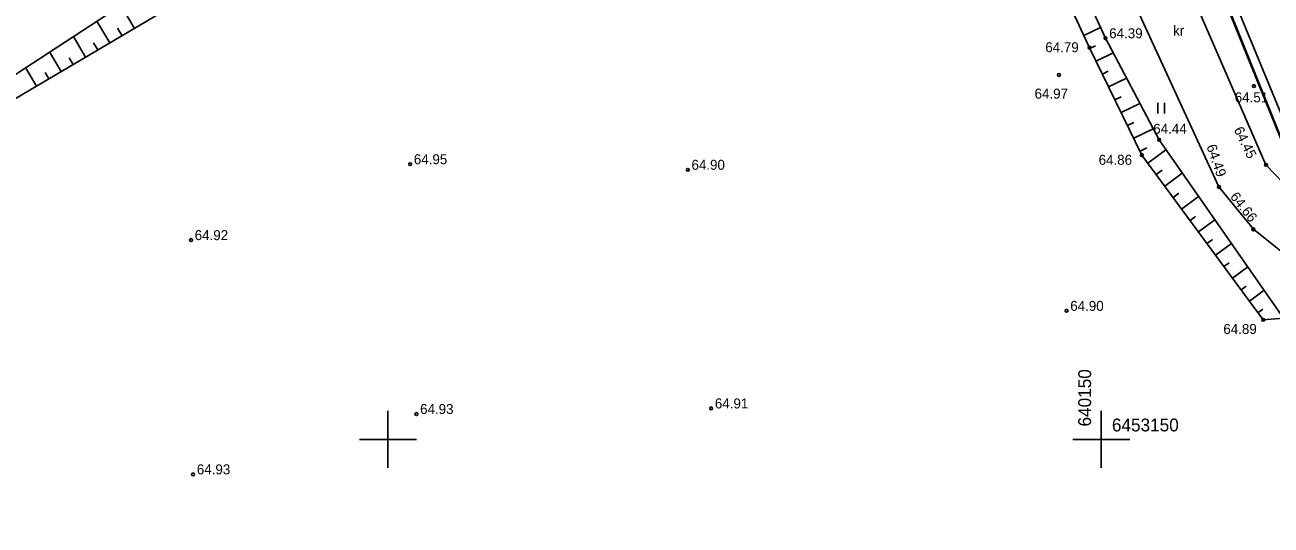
# Model space of a CAD drawing. Extents: x 638903 to 640568, y 6452566 to 6454091.
# Drawn here: x 640074.6 to 640161.9, y 6453144 to 6453179.1 of the extents above; entities that cross this region are included whole.
import ezdxf

# ---------------------------------------------------------------- set-up
doc = ezdxf.new("R2010")
doc.units = 0
for name, color, linetype in [('AED', 7, 'Continuous'), ('HALJASTUS', 7, 'Continuous'), ('KORGUS-EH2000', 7, 'Continuous'), ('MOOTPIIR', 7, 'Continuous'), ('PIIR', 7, 'Continuous'), ('RELJEEF', 7, 'Continuous'), ('TEE', 7, 'Continuous'), ('VORK', 7, 'Continuous')]:
    doc.layers.add(name, color=color, linetype=linetype)

msp = doc.modelspace()

# ---------------------------------------------------------------- linework, layer by layer
at = {"layer": 'AED'}
msp.add_lwpolyline([(640177.15, 6453163.18), (640171.12, 6453164.01), (640168.27, 6453165.28), (640165.66, 6453166.64), (640163.57, 6453168.63), (640153.74, 6453192.91), (640164.52, 6453193.86)], dxfattribs=at)
at = {"layer": 'HALJASTUS'}
for p, q in [((640153.972, 6453173.601), (640153.972, 6453172.839)), ((640154.428, 6453173.601), (640154.428, 6453172.839))]:
    msp.add_line(p, q, dxfattribs=at)
at = {"layer": 'KORGUS-EH2000'}
for centre in [(640150.297, 6453178.117), (640149.177, 6453177.463), (640147.037, 6453175.55), (640160.706, 6453174.771), (640154.065, 6453170.999), (640152.849, 6453169.933), (640101.561, 6453169.29), (640121.025, 6453168.896), (640161.552, 6453169.246), (640158.251, 6453167.697), (640160.668, 6453164.726), (640086.203, 6453163.972), (640147.574, 6453159.014), (640161.351, 6453158.381), (640122.659, 6453152.172), (640101.996, 6453151.775), (640086.346, 6453147.55)]:
    msp.add_circle(centre, 0.1, dxfattribs=at)
at = {"layer": 'MOOTPIIR'}
msp.add_lwpolyline([(640057.43, 6453069.61), (640084.12, 6453071.45), (640132.95, 6453076.84), (640206.91, 6453088.25), (640206.55, 6453091.5), (640198.46, 6453099.05), (640191.35, 6453119.34), (640181.78, 6453148.11), (640178.19, 6453156.32), (640179.5, 6453158.05), (640180.3, 6453158.82), (640180.14, 6453163.95), (640177.23, 6453163.58), (640171.89, 6453164.79), (640163.59, 6453170.43), (640154.55, 6453192.34), (640164.52, 6453193.86), (640140.43, 6453238.79), (640136.28, 6453236.62), (640079.15, 6453202.68), (640059.36, 6453192)], dxfattribs=at)
at = {"layer": 'PIIR'}
msp.add_lwpolyline([(640292.58, 6453171.35), (640177.01, 6453157), (640194.78, 6453049.12), (640195.72, 6453043.42), (640185.78, 6453040.52), (640095.63, 6453057.73), (640080.61, 6453053.35), (640053.47, 6453040.39), (640033.5, 6453027.93), (639976.77, 6452980.89), (639964.38, 6452974.74), (639949.71, 6452971.9), (639950.94, 6452974.47), (639980.68, 6453036.78), (640023.69, 6453157.16), (640134.74, 6453218.44), (640163.41, 6453191.13), (640154.85, 6453190.34), (640163.31, 6453169.39), (640171.33, 6453164.09), (640178.03, 6453162.94), (640253.05, 6453172.79)], dxfattribs=at)
at = {"layer": 'RELJEEF'}
for p, q in [((640082.24, 6453178.81), (640081.29, 6453180.43)), ((640080.5, 6453177.79), (640079.6, 6453179.32)), ((640078.81, 6453176.79), (640077.96, 6453178.25)), ((640081.37, 6453178.3), (640081.06, 6453178.82)), ((640148.78, 6453178.32), (640149.96, 6453178.87)), ((640079.66, 6453177.3), (640079.37, 6453177.79)), ((640149.2, 6453177.41), (640149.59, 6453177.6)), ((640077.1, 6453175.78), (640076.29, 6453177.16)), ((640077.95, 6453176.29), (640077.67, 6453176.76)), ((640149.64, 6453176.51), (640150.84, 6453177.1)), ((640075.37, 6453174.77), (640074.61, 6453176.06)), ((640076.24, 6453175.28), (640075.97, 6453175.72)), ((640150.08, 6453175.61), (640150.49, 6453175.81)), ((640150.52, 6453174.71), (640151.78, 6453175.32)), ((640150.96, 6453173.81), (640151.39, 6453174.02)), ((640151.4, 6453172.91), (640152.71, 6453173.55)), ((640151.84, 6453172.01), (640152.29, 6453172.22)), ((640152.28, 6453171.11), (640153.65, 6453171.78)), ((640152.72, 6453170.21), (640153.19, 6453170.44)), ((640153.26, 6453169.37), (640154.54, 6453170.31)), ((640153.85, 6453168.57), (640154.27, 6453168.88)), ((640154.45, 6453167.76), (640155.68, 6453168.67)), ((640155.04, 6453166.96), (640155.44, 6453167.26)), ((640155.63, 6453166.15), (640156.83, 6453167.03)), ((640156.23, 6453165.34), (640156.62, 6453165.63)), ((640156.82, 6453164.54), (640157.97, 6453165.39)), ((640157.41, 6453163.73), (640157.79, 6453164.01)), ((640158.01, 6453162.92), (640159.13, 6453163.74)), ((640158.6, 6453162.11), (640158.97, 6453162.38)), ((640159.2, 6453161.3), (640160.27, 6453162.09)), ((640159.8, 6453160.49), (640160.15, 6453160.75)), ((640160.39, 6453159.69), (640161.42, 6453160.45)), ((640160.98, 6453158.88), (640161.32, 6453159.13))]:
    msp.add_line(p, q, dxfattribs=at)
for points in [[(640162.78, 6453158.5), (640154.06, 6453171), (640150.3, 6453178.12), (640146.38, 6453186.66), (640143.15, 6453193.73), (640141.81, 6453195.75), (640137.81, 6453196.25), (640134.19, 6453197.36), (640131.23, 6453197.18), (640107.97, 6453189.58), (640101.87, 6453187.54), (640086.16, 6453183.61), (640068.08, 6453171.79), (640052, 6453163.35), (640036.02, 6453156.28), (640034.61, 6453157.44)], [(640033.74, 6453156.73), (640036.04, 6453155.58), (640051.9, 6453162.06), (640068.35, 6453170.63), (640085, 6453180.44), (640101.76, 6453185.39), (640118.65, 6453191.06), (640130.92, 6453195.65), (640134.57, 6453196.12), (640137.74, 6453195.01), (640140.04, 6453193.77), (640141.76, 6453192.47), (640145.26, 6453185.95), (640149.18, 6453177.46), (640152.85, 6453169.93), (640161.35, 6453158.38), (640162.78, 6453158.5)]]:
    msp.add_lwpolyline(points, dxfattribs=at)
at = {"layer": 'TEE'}
for points in [[(640180.3, 6453158.82), (640176.53, 6453158.68), (640172.42, 6453159.11), (640169.17, 6453159.65), (640166.7, 6453160.5), (640164.68, 6453161.59), (640162.68, 6453163.12), (640160.67, 6453164.73), (640158.25, 6453167.7), (640151.21, 6453183), (640148.99, 6453190.66), (640146.44, 6453197.84), (640142.84, 6453205.37), (640139.63, 6453209.55), (640134.26, 6453214.54), (640126.55, 6453216.92), (640125.3, 6453216.31), (640106.24, 6453205.41), (640084.98, 6453193.25), (640063.95, 6453181.53), (640045.17, 6453171.51), (640030.27, 6453163.57), (640007.96, 6453152.14)], [(640155.07, 6453193.03), (640150.94, 6453197.78), (640152.26, 6453192.69), (640155.18, 6453183.91), (640161.55, 6453169.25), (640163.39, 6453167.33), (640165.07, 6453165.97), (640166.46, 6453164.97), (640168.85, 6453163.68), (640170.03, 6453163.12), (640173.5, 6453162.33), (640176.7, 6453161.9), (640180.2, 6453161.9)]]:
    msp.add_lwpolyline(points, dxfattribs=at)
at = {"layer": 'VORK'}
for p, q in [((640100, 6453152), (640100, 6453148)), ((640150, 6453152), (640150, 6453148)), ((640098, 6453150), (640102, 6453150)), ((640148, 6453150), (640152, 6453150))]:
    msp.add_line(p, q, dxfattribs=at)

# ---------------------------------------------------------------- texts
at = {"layer": 'KORGUS-EH2000'}
for s, p in [(' 64.39', (640150.3, 6453178.12)), (' 64.79', (640145.82, 6453177.14)), (' 64.97', (640145.07, 6453173.89)), (' 64.51', (640159.1, 6453173.63)), (' 64.44', (640153.39, 6453171.43)), (' 64.95', (640101.56, 6453169.29)), (' 64.90', (640121.02, 6453168.9)), (' 64.86', (640149.56, 6453169.25)), (' 64.92', (640086.2, 6453163.97)), (' 64.90', (640147.57, 6453159.01)), (' 64.89', (640158.3, 6453157.39)), (' 64.91', (640122.66, 6453152.17)), (' 64.93', (640102, 6453151.78)), (' 64.93', (640086.35, 6453147.55))]:
    msp.add_text(s, height=0.7, dxfattribs=at).set_placement(p)
for s, rotation, p in [(' 64.45', 296.00335, (640159.16, 6453171.95)), (' 64.49', 289.14572, (640157.28, 6453170.79)), (' 64.66', 307.90008, (640158.84, 6453167.21))]:
    msp.add_text(s, height=0.7, rotation=rotation, dxfattribs=at).set_placement(p)
at = {"layer": 'TEE'}
msp.add_text('kr', height=0.7, dxfattribs=at).set_placement((640155.04, 6453178.31))
at = {"layer": 'VORK'}
msp.add_text('640150', height=0.9, rotation=90, dxfattribs=at).set_placement((640149.29, 6453150.905))
msp.add_text('6453150', height=0.9, dxfattribs=at).set_placement((640150.75, 6453150.56))

doc.saveas('drawing.dxf')
